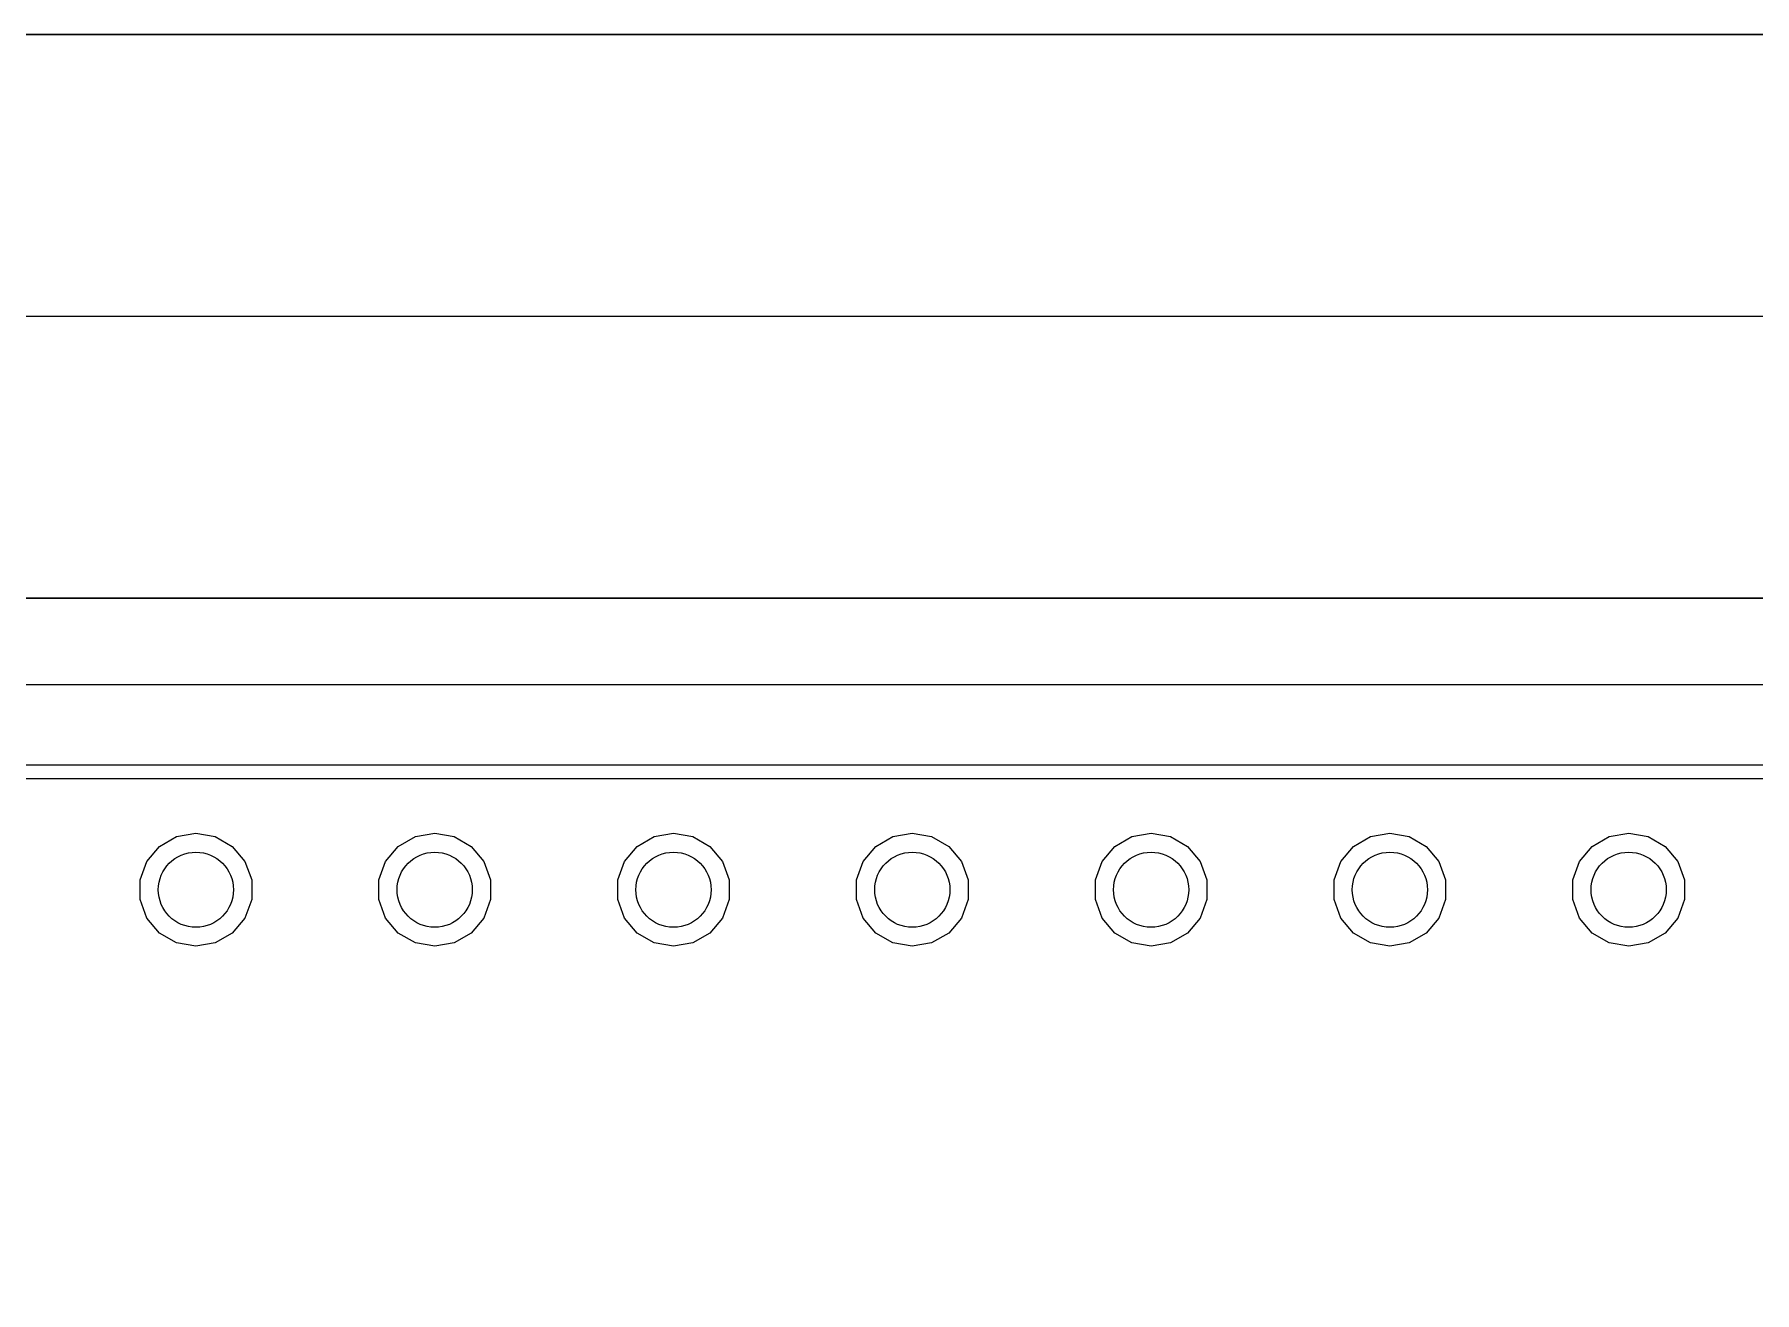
# Model space of a CAD drawing. Header units: millimetres. Extents: x 71 to 299, y 93 to 256.
# Drawn here: x 238.26 to 256.56, y 222.24 to 235.63 of the extents above; entities that cross this region are included whole.
import ezdxf

# ---------------------------------------------------------------- set-up
doc = ezdxf.new("R2010")
doc.units = ezdxf.units.MM
for name, color, linetype in [('BLACK', 7, 'Continuous'), ('PCB', 4, 'Continuous'), ('PCB_参照', 4, 'Continuous'), ('上壁', 4, 'Continuous'), ('下壁1', 142, 'Continuous'), ('下壁2', 2, 'Continuous'), ('中壁', 6, 'Continuous'), ('裏面', 3, 'Continuous')]:
    doc.layers.add(name, color=color, linetype=linetype)
doc.layers.add('化粧板', color=1, linetype='Continuous', transparency=0.6)
doc.layers.add('補助線', color=4, linetype='Continuous', transparency=0.6)

# ---------------------------------------------------------------- blocks, each defined once
blk = doc.blocks.new('PCB外形')
at = {"layer": 'BLACK'}
blk.add_line((202.925, -28.075), (35.5, -28.075), dxfattribs=at)
blk = doc.blocks.new('PCB詳細')
at = {"layer": 'BLACK'}
for p, q in [((154.5, -28.925), (202.5, -28.925)), ((202.425, -29.075), (154.575, -29.075)), ((175.258, -29.9529), (175.393, -29.7926)), ((175.393, -29.7926), (175.574, -29.688)), ((175.574, -29.688), (175.78, -29.6517)), ((175.78, -29.6517), (175.986, -29.688)), ((175.986, -29.688), (176.167, -29.7926)), ((176.167, -29.7926), (176.302, -29.9529)), ((177.798, -29.9529), (177.933, -29.7926)), ((177.933, -29.7926), (178.114, -29.688)), ((178.114, -29.688), (178.32, -29.6517)), ((178.32, -29.6517), (178.526, -29.688)), ((178.526, -29.688), (178.707, -29.7926)), ((178.707, -29.7926), (178.842, -29.9529)), ((180.338, -29.9529), (180.473, -29.7926)), ((180.473, -29.7926), (180.654, -29.688)), ((180.654, -29.688), (180.86, -29.6517)), ((180.86, -29.6517), (181.066, -29.688)), ((181.066, -29.688), (181.247, -29.7926)), ((181.247, -29.7926), (181.382, -29.9529)), ((182.878, -29.9529), (183.013, -29.7926)), ((183.013, -29.7926), (183.194, -29.688)), ((183.194, -29.688), (183.4, -29.6517)), ((183.4, -29.6517), (183.606, -29.688)), ((183.606, -29.688), (183.787, -29.7926)), ((183.787, -29.7926), (183.922, -29.9529)), ((185.418, -29.9529), (185.553, -29.7926)), ((185.553, -29.7926), (185.734, -29.688)), ((185.734, -29.688), (185.94, -29.6517)), ((185.94, -29.6517), (186.146, -29.688)), ((186.146, -29.688), (186.327, -29.7926)), ((186.327, -29.7926), (186.462, -29.9529)), ((187.958, -29.9529), (188.093, -29.7926)), ((188.093, -29.7926), (188.274, -29.688)), ((188.274, -29.688), (188.48, -29.6517)), ((188.48, -29.6517), (188.686, -29.688)), ((188.686, -29.688), (188.867, -29.7926)), ((188.867, -29.7926), (189.002, -29.9529)), ((190.498, -29.9529), (190.633, -29.7926)), ((190.633, -29.7926), (190.814, -29.688)), ((190.814, -29.688), (191.02, -29.6517)), ((191.02, -29.6517), (191.226, -29.688)), ((191.226, -29.688), (191.407, -29.7926)), ((191.407, -29.7926), (191.542, -29.9529)), ((175.187, -30.1494), (175.258, -29.9529)), ((176.302, -29.9529), (176.373, -30.1494)), ((177.727, -30.1494), (177.798, -29.9529)), ((178.842, -29.9529), (178.913, -30.1494)), ((180.267, -30.1494), (180.338, -29.9529)), ((181.382, -29.9529), (181.453, -30.1494)), ((182.807, -30.1494), (182.878, -29.9529)), ((183.922, -29.9529), (183.993, -30.1494)), ((185.347, -30.1494), (185.418, -29.9529)), ((186.462, -29.9529), (186.533, -30.1494)), ((187.887, -30.1494), (187.958, -29.9529)), ((189.002, -29.9529), (189.073, -30.1494)), ((190.427, -30.1494), (190.498, -29.9529)), ((191.542, -29.9529), (191.613, -30.1494)), ((175.187, -30.3586), (175.187, -30.1494)), ((176.373, -30.1494), (176.373, -30.3586)), ((177.727, -30.3586), (177.727, -30.1494)), ((178.913, -30.1494), (178.913, -30.3586)), ((180.267, -30.3586), (180.267, -30.1494)), ((181.453, -30.1494), (181.453, -30.3586)), ((182.807, -30.3586), (182.807, -30.1494)), ((183.993, -30.1494), (183.993, -30.3586)), ((185.347, -30.3586), (185.347, -30.1494)), ((186.533, -30.1494), (186.533, -30.3586)), ((187.887, -30.3586), (187.887, -30.1494)), ((189.073, -30.1494), (189.073, -30.3586)), ((190.427, -30.3586), (190.427, -30.1494)), ((191.613, -30.1494), (191.613, -30.3586)), ((175.258, -30.5551), (175.187, -30.3586)), ((176.373, -30.3586), (176.302, -30.5551)), ((177.798, -30.5551), (177.727, -30.3586)), ((178.913, -30.3586), (178.842, -30.5551)), ((180.338, -30.5551), (180.267, -30.3586)), ((181.453, -30.3586), (181.382, -30.5551)), ((182.878, -30.5551), (182.807, -30.3586)), ((183.993, -30.3586), (183.922, -30.5551)), ((185.418, -30.5551), (185.347, -30.3586)), ((186.533, -30.3586), (186.462, -30.5551)), ((187.958, -30.5551), (187.887, -30.3586)), ((189.073, -30.3586), (189.002, -30.5551)), ((190.498, -30.5551), (190.427, -30.3586)), ((191.613, -30.3586), (191.542, -30.5551)), ((175.393, -30.7154), (175.258, -30.5551)), ((176.302, -30.5551), (176.167, -30.7154)), ((177.933, -30.7154), (177.798, -30.5551)), ((178.842, -30.5551), (178.707, -30.7154)), ((180.473, -30.7154), (180.338, -30.5551)), ((181.382, -30.5551), (181.247, -30.7154)), ((183.013, -30.7154), (182.878, -30.5551)), ((183.922, -30.5551), (183.787, -30.7154)), ((185.553, -30.7154), (185.418, -30.5551)), ((186.462, -30.5551), (186.327, -30.7154)), ((188.093, -30.7154), (187.958, -30.5551)), ((189.002, -30.5551), (188.867, -30.7154)), ((190.633, -30.7154), (190.498, -30.5551)), ((191.542, -30.5551), (191.407, -30.7154)), ((175.574, -30.82), (175.393, -30.7154)), ((176.167, -30.7154), (175.986, -30.82)), ((178.114, -30.82), (177.933, -30.7154)), ((178.707, -30.7154), (178.526, -30.82)), ((180.654, -30.82), (180.473, -30.7154)), ((181.247, -30.7154), (181.066, -30.82)), ((183.194, -30.82), (183.013, -30.7154)), ((183.787, -30.7154), (183.606, -30.82)), ((185.734, -30.82), (185.553, -30.7154)), ((186.327, -30.7154), (186.146, -30.82)), ((188.274, -30.82), (188.093, -30.7154)), ((188.867, -30.7154), (188.686, -30.82)), ((190.814, -30.82), (190.633, -30.7154)), ((191.407, -30.7154), (191.226, -30.82)), ((175.78, -30.8563), (175.574, -30.82)), ((175.986, -30.82), (175.78, -30.8563)), ((178.32, -30.8563), (178.114, -30.82)), ((178.526, -30.82), (178.32, -30.8563)), ((180.86, -30.8563), (180.654, -30.82)), ((181.066, -30.82), (180.86, -30.8563)), ((183.4, -30.8563), (183.194, -30.82)), ((183.606, -30.82), (183.4, -30.8563)), ((185.94, -30.8563), (185.734, -30.82)), ((186.146, -30.82), (185.94, -30.8563)), ((188.48, -30.8563), (188.274, -30.82)), ((188.686, -30.82), (188.48, -30.8563)), ((191.02, -30.8563), (190.814, -30.82)), ((191.226, -30.82), (191.02, -30.8563))]:
    blk.add_line(p, q, dxfattribs=at)
for centre in [(175.78, -30.254), (178.32, -30.254), (180.86, -30.254), (183.4, -30.254), (185.94, -30.254), (188.48, -30.254), (191.02, -30.254)]:
    blk.add_circle(centre, 0.4, dxfattribs=at)
at = {"linetype": 'ByBlock'}
blk.add_blockref('PCB外形', (0, 0), dxfattribs=at)
blk = doc.blocks.new('A$C28663')
at = {"layer": 'PCB'}
blk.add_blockref('PCB詳細', (-35.075, 145.925), dxfattribs=at)

msp = doc.modelspace()

# ---------------------------------------------------------------- linework, layer by layer
at = {"layer": '上壁'}
msp.add_lwpolyline([(268.277, 235.63), (131.828, 235.63), (131.828, 229.63), (274.277, 229.63, 0.414214)], format="xyb", close=True, dxfattribs=at)
at = {"layer": '下壁1'}
msp.add_lwpolyline([(268.277, 235.63), (131.828, 235.63), (131.828, 229.63), (274.277, 229.63, 0.414214)], format="xyb", close=True, dxfattribs=at)
at = {"layer": '下壁2'}
msp.add_lwpolyline([(92.172, 229.63), (274.277, 229.63, 0.414214), (268.277, 235.63), (98.172, 235.63, 0.414214)], format="xyb", close=True, dxfattribs=at)
at = {"layer": '中壁'}
msp.add_lwpolyline([(268.277, 235.63), (131.828, 235.63), (131.828, 229.63), (274.277, 229.63, 0.414214)], format="xyb", close=True, dxfattribs=at)
msp.add_lwpolyline([(268.277, 235.63), (131.828, 235.63), (131.828, 229.63), (274.277, 229.63, 0.414214)], format="xyb", close=True, dxfattribs=at)
at = {"layer": '化粧板'}
msp.add_lwpolyline([(268.277, 103.757), (98.172, 103.757, -0.414214), (92.172, 109.757), (92.172, 229.63, -0.414214), (98.172, 235.63), (268.277, 235.63, -0.414214), (274.277, 229.63), (274.277, 109.757, -0.414214)], format="xyb", close=True, dxfattribs=at)
at = {"layer": '裏面'}
msp.add_lwpolyline([(268.277, 103.757), (98.172, 103.757, -0.414214), (92.172, 109.757), (92.172, 229.63, -0.414214), (98.172, 235.63), (268.277, 235.63, -0.414214), (274.277, 229.63), (274.277, 109.757, -0.414214)], format="xyb", close=True, dxfattribs=at)
at = {"layer": '補助線'}
for p, q in [((296.141, 235.63), (74.851, 235.63)), ((296.141, 232.63), (74.851, 232.63)), ((296.141, 229.63), (74.851, 229.63))]:
    msp.add_line(p, q, dxfattribs=at)

# ---------------------------------------------------------------- block references
at = {"layer": 'PCB_参照'}
msp.add_blockref('A$C28663', (99.274, 110.857), dxfattribs=at)

doc.saveas('drawing.dxf')
